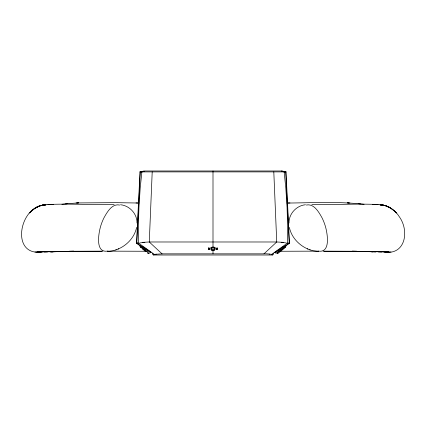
<?xml version="1.0" encoding="UTF-8"?>
<svg xmlns="http://www.w3.org/2000/svg" width="426" height="426" viewBox="0 0 426 426"><rect width="100%" height="100%" fill="white"/><g stroke="black" fill="none" stroke-linecap="round" stroke-linejoin="round"><path stroke-width="0.64" d="M213 253.853L213 250.477M211.77 250.078L211.77 249.066L210.614 248.118L211.333 247.325L213 247.011L213 170.991M144.851 250.381L144.994 250.541M141.885 171.896L140.181 188.201L138.94 207.467L138.344 226.733L138.498 243.033L137.252 243.672L136.528 243.305L140 171.896L143.855 170.996L282.129 170.991L286.011 171.896L289.472 243.305L289.116 243.56L288.381 243.645L287.507 243.033L287.662 226.733L287.071 207.467L285.83 188.201L284.131 171.896M152.204 171.896L149.276 241.984L162.061 253.853L263.944 253.853L276.73 241.984L283.317 242.33M138.871 244.444L136.81 243.033L140.287 172.131L139.989 171.923M145.271 250.653L146.571 251.686M288.998 223.022C288.791 213.852 296.416 205.572 305.474 204.746M136.618 227.425C133.849 240.743 121.043 250.845 107.624 251.494M282.14 249.37L281.842 249.593M276.895 253.374L284.238 247.277M285.228 247.352L282.976 249.407M286.011 171.923L285.351 172.439M140.021 246.5C139.978 245.877 142.007 246.01 141.144 246.5L140.005 246.505L145.479 250.525M140.474 246.036L145.245 249.088L145.655 248.598L149.366 251.148A4.926 0.319 33.7 0 1 150.271 251.841M145.245 249.088L147.321 250.525L147.747 250.014M284.781 246.59C288.578 245.083 280.723 250.579 280.521 250.525M282.071 249.508L281.043 250.184M281.613 249.924C281.65 249.679 281.682 249.924 280.974 250.243M281.389 249.897L281.826 249.673M281.948 249.519L281.453 249.881M273.103 254.684L272.427 255.009L153.573 255.009L152.897 254.684M136.81 243.033L137.199 242.698M281.426 171.476L285.713 172.131L289.19 243.033L287.124 244.444M281.352 250.11L281.155 250.222M279.696 251.303L281.064 250.254L279.733 251.335M281.123 250.339L280.052 251.335M281.032 251.036L282.651 249.684M285.553 246.036L284.541 246.121L284.856 246.5L285.974 246.5M280.761 251.26L277.89 253.438M281.448 249.94L281.708 249.641M45.513 204.879C39.298 204.965 33.713 208.506 29.655 213C34.543 207.18 42.014 204.182 49.528 204.416C71.062 203.66 92.618 204.805 114.163 204.64M270.744 254.157A10.437 0.639 1.2 0 1 271.495 254.466L287.507 243.033M285.212 246.287L289.456 243.321M284.856 246.5L275.297 253.119L274.924 252.677L275.398 252.74M272.699 254.349L273.732 253.64M285.063 245.861L286.613 244.801M283.146 246.824L276.479 251.26A5 0.325 -33.7 0 0 275.707 251.851M278.758 251.718L279.115 251.484M145.074 250.568L146.326 251.372M277.48 252.538L277.768 252.362M34.948 208.373L38.899 206.248L42.829 205.13M115.771 249.961L116.298 249.753M118.103 249.045L118.71 248.805M45.028 204.906L43.106 205.114L46.024 204.943C19.511 204.091 9.345 257.123 42.36 251.888L38.649 251.968M306.358 205.034C314.01 203.388 318.861 212.153 322.008 217.771A33.468 20.065 75.7 0 1 325.278 225.988C327.381 232.963 331.124 253.443 318.179 251.063M107.821 251.063C94.876 253.443 98.619 232.963 100.722 225.988A33.468 20.065 -75.7 0 1 103.992 217.771C107.139 212.153 111.99 203.388 119.642 205.034M214.07 248.949C218.266 246.771 207.734 246.76 211.93 248.949M40.129 251.505L36.849 252.011L40.023 251.526M40.875 205.577L42.856 205.124L40.88 205.577M39.772 251.585L38.819 251.803M153.674 255.004L154.473 254.471L138.498 243.033M39.038 251.755L40.486 251.521L37.706 251.888L46.839 251.537L102.016 251.548M42.808 205.039L45.129 204.698M387.351 251.968L383.64 251.888C405.185 255.978 409.817 231.238 399.274 216.701C394.449 208.9 385.647 204.011 376.472 204.416C354.938 203.66 333.382 204.805 311.837 204.64M61.908 204.299L67.186 203.713L65.625 203.868M155.889 254.157L156.326 254.109M66.797 203.75L78.608 202.877L76.046 202.978M142.689 242.33L149.276 241.984L276.73 241.984L273.806 171.896M150.596 252.74C151.459 253.576 148.141 251.132 147.321 250.525M47.861 204.501L51.908 204.299M55.939 251.707L59.667 251.532L43.857 251.862L47.675 251.825L45.848 251.846M77.042 202.941L115.212 202.643L138.157 203.021M57.664 251.633L51.402 251.83L73.82 251.196L69.198 251.271L102.938 251.148M287.081 203.053C312.732 202.829 338.548 201.376 364.092 204.299M287.843 203.021L289.973 202.952M34.98 251.984L37.216 252M50.566 204.661L53.261 204.608M45.694 251.841L40.033 251.942M388.784 252L391.02 251.984M52.089 204.624L53.309 204.613M280.191 251.26L318.27 251.143M107.73 251.143L145.809 251.26M139.989 171.896L286.011 171.896M140.729 247.245L141.672 247.245M284.323 247.245L285.271 247.245M323.984 251.548L379.161 251.537L388.294 251.888L385.514 251.521L389.108 252.011L385.871 251.505M148.189 253.47L149.137 253.47M276.863 253.47L277.805 253.47M323.062 251.148L356.802 251.271L352.18 251.196L382.143 251.862L378.325 251.825L380.152 251.846M213 247.011L214.523 247.261L215.348 247.916L215.173 248.582L214.267 249.056L214.235 250.078M372.691 204.613L375.434 204.661M372.739 204.608L373.911 204.624M385.967 251.942L380.306 251.841M370.061 251.707L373.091 251.798L366.333 251.532L370.061 251.707L368.336 251.633M136.027 202.952L138.919 203.053M349.954 202.978L347.392 202.877L348.958 202.941M374.092 204.299L378.139 204.501M387.181 251.803L386.228 251.585M380.487 204.879C386.696 204.97 392.287 208.5 396.345 213C392.825 209.209 388.374 206.003 383.171 205.13M318.376 251.494L313.137 250.786L309.702 249.753M359.203 203.75L358.814 203.713L360.375 203.868M391.052 208.373L385.12 205.577L379.981 204.938L382.894 205.114L380.972 204.906M269.674 254.109L270.111 254.157M120.526 204.746C129.584 205.572 137.209 213.852 137.002 223.022M380.871 204.698L383.192 205.039M272.326 255.004L271.522 254.466M383.134 205.124L385.12 205.577M385.977 251.526L386.962 251.755M289.382 227.425C291.352 237.181 298.887 245.206 307.897 249.045M307.29 248.805L310.229 249.961M143.434 249.103L145.431 250.552M141.762 247.277L149.105 253.374M148.104 253.438L147.3 252.89M142.854 246.824L145.655 248.598M143.764 249.343L144.126 249.742M143.999 249.428L144.446 249.748M147.236 251.718L146.523 251.239M146.081 251.377L145.82 251.175L146.565 251.766M139.387 244.801L140.931 245.861M152.268 253.64L153.296 254.349M136.538 243.321L140.788 246.287M145.41 250.626L143.924 249.492M146.059 251.255L145.644 250.85M145.777 251.143L145.713 251.095M216.829 249.62L216.786 249.572A2.247 1.31 0 0 0 217.207 247.996M144.35 249.769L144.765 250.115M216.035 249.455L216.019 249.439A1.773 1.033 0 0 0 216.365 248.156M146.017 251.218L145.628 250.717M145.293 250.776L145.538 250.973L145.287 250.754M144.968 251.036L142.966 249.364M142.854 249.269L142.545 249.002M144.574 171.476L140.287 172.131L140.649 172.439M288.801 242.698L289.19 243.033M141.459 248.044L140.766 247.352M282.241 248.662L282.592 249.088M280.345 248.598L280.75 249.088M278.247 250.014L278.673 250.525M214.001 249.018L214.001 250.078M213 247.155L213 250.334M211.999 249.018L211.999 250.078M217.388 247.9A2.492 1.454 0 0 1 216.93 249.625M216.546 248.06A2.018 1.177 0 0 1 216.115 249.45M216.349 248.134A1.752 1.022 0 0 1 215.955 249.343M209.171 249.631A2.37 1.379 0 0 1 208.713 247.996M209.086 249.625A2.497 1.459 0 0 1 208.618 247.9M209.251 249.519A2.236 1.305 0 0 1 208.815 247.975M209.975 249.455A1.896 1.108 0 0 1 209.56 248.156M209.896 249.45A2.029 1.182 0 0 1 209.459 248.06M210.055 249.343A1.763 1.028 0 0 1 209.656 248.134M264.003 253.774A7.151 0.618 0 0 1 269.866 254.098M214.369 250.142A1.305 0.761 0 0 1 213.032 250.408A1.31 0.761 0 0 1 211.631 250.142M281.117 242.346A18.616 0.943 2.8 0 1 286.357 242.996M289.515 243.171A4.287 0.314 24 0 1 289.329 243.214M272.975 254.711A8.722 2.236 82.8 0 1 272.88 254.743M157.242 254.152A7.157 0.463 -0.9 0 1 162.114 253.933M139.648 242.996A18.616 0.943 -2.8 0 1 144.888 242.346M154.702 254.46A10.437 0.586 -2.1 0 1 156.555 254.162M136.714 243.193A4.228 0.272 -26.3 0 1 137.247 242.841M153.12 254.743A8.722 2.215 -82.9 0 1 153.025 254.711M281.655 171.012A8.749 2.359 -80.8 0 1 281.969 170.948M144.105 171.438A8.749 2.162 76.2 0 1 144.43 171.779M213.969 250.168A1.07 0.623 0 0 1 213.043 250.254M212.957 250.254A1.07 0.623 0 0 1 212.031 250.168M141.491 246.143A6.347 0.293 33.3 0 1 142.769 246.76M149.915 251.617A6.592 0.378 35 0 1 151.033 252.65M283.104 246.851A6.347 0.288 -33.2 0 1 284.504 246.148M275.058 252.586A6.592 0.41 -33.9 0 1 275.308 252.101M38.888 206.269L36.897 207.206L38.888 206.269M51.818 251.814L50.012 251.841L53.191 251.798L51.818 251.814M374.182 251.814L371.318 251.755L375.988 251.841L374.182 251.814M389.119 207.206L387.112 206.269L389.103 207.206"/></g></svg>
